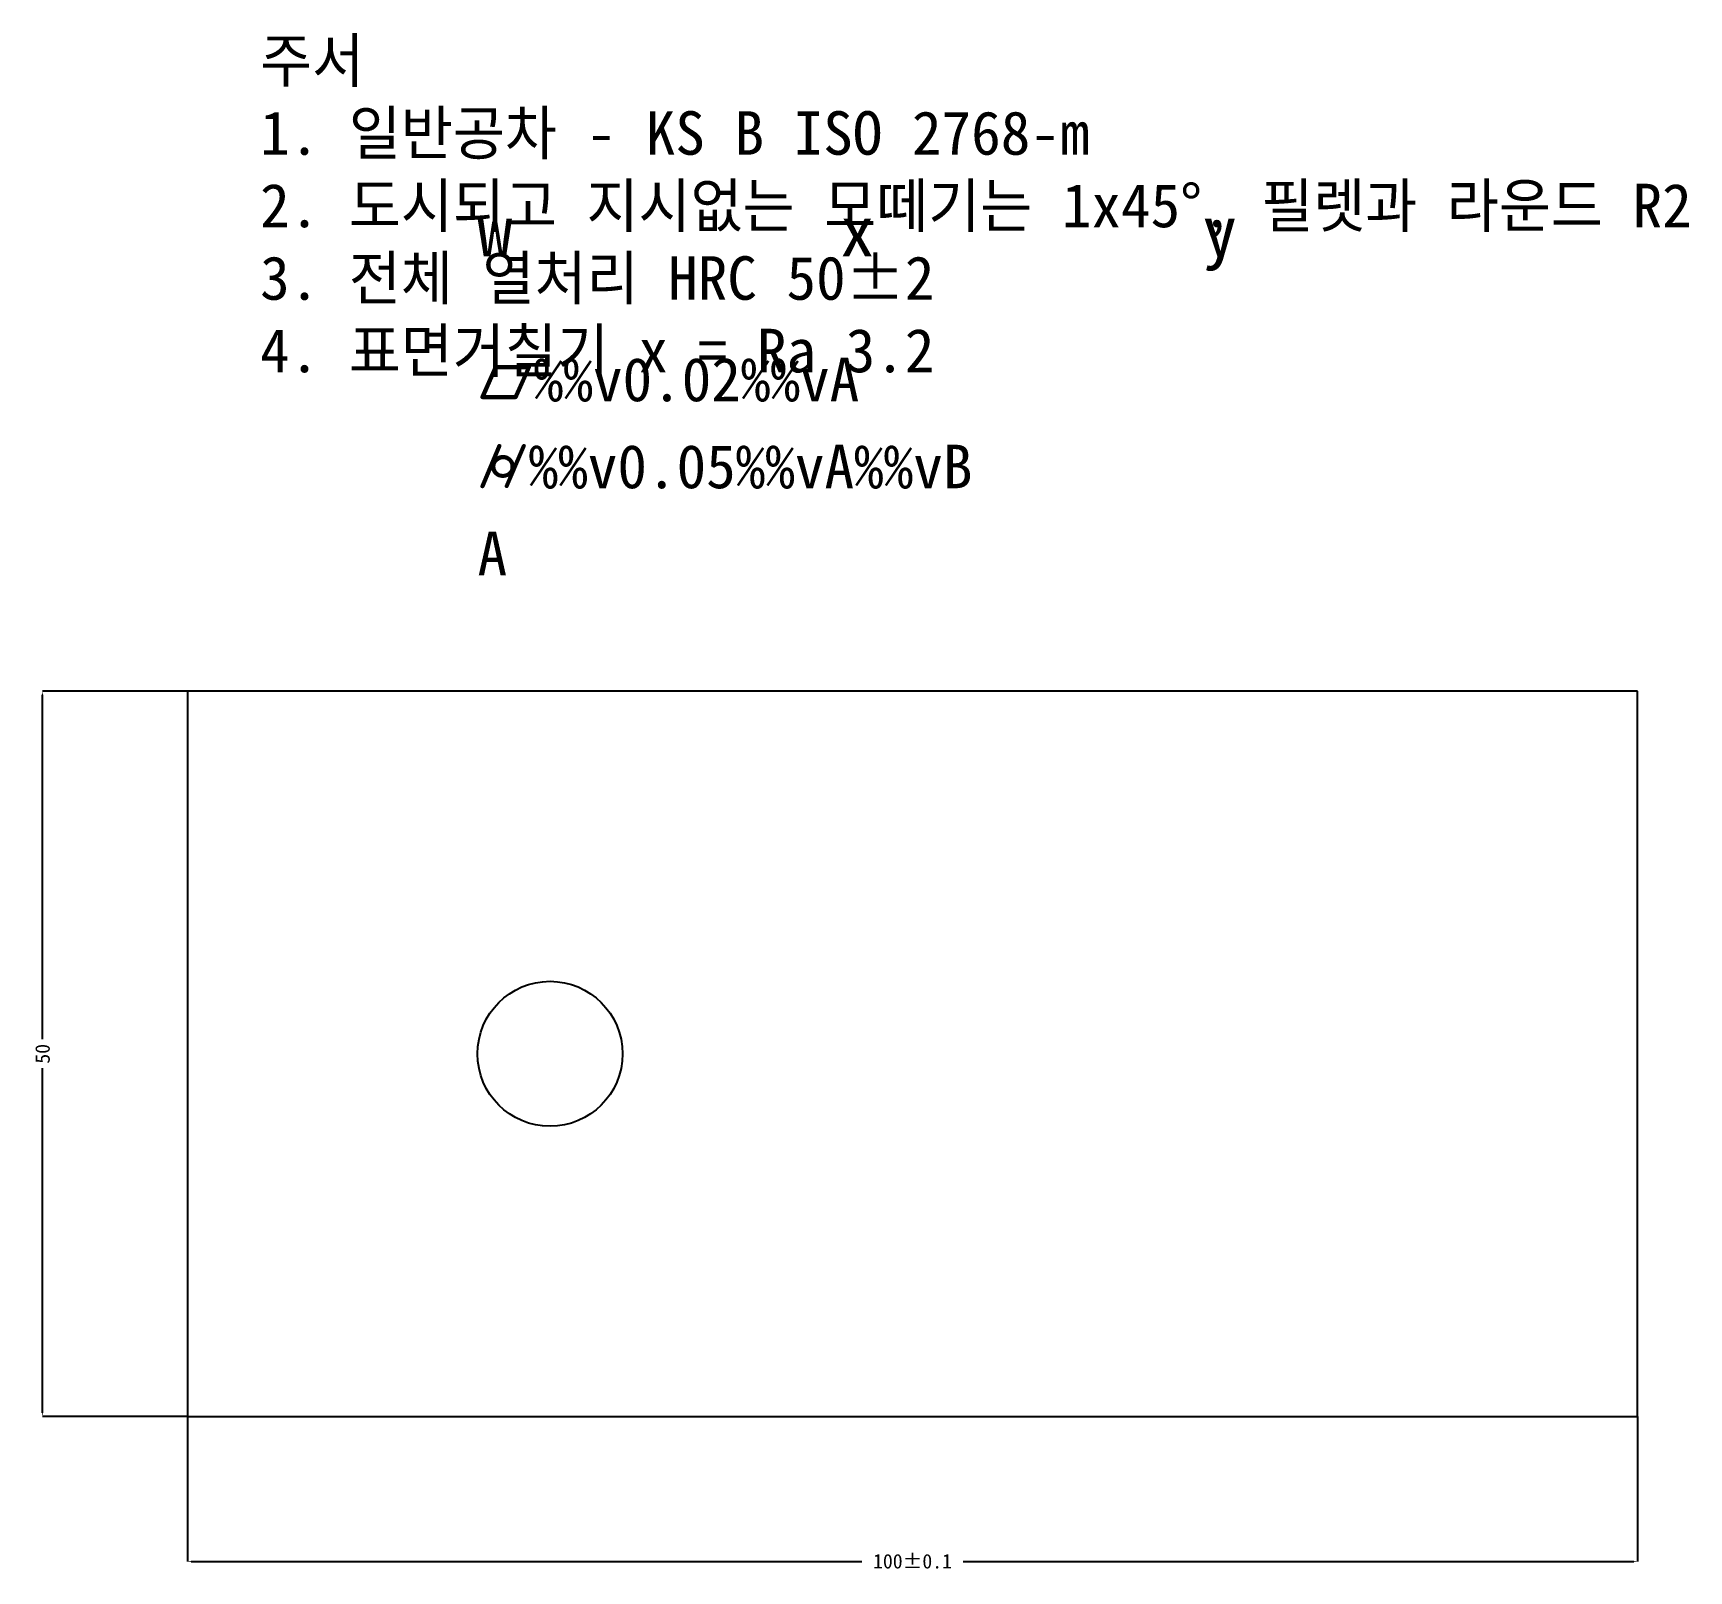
# Model space of a CAD drawing. Header units: metres. Extents: x -11 to 104, y -11 to 95.
import ezdxf

# ---------------------------------------------------------------- set-up
doc = ezdxf.new("R2010")
doc.units = ezdxf.units.M
doc.dimstyles.get("Standard").update_dxf_attribs({"dimtxt": 2.5, "dimasz": 2.5, "dimexe": 1.25, "dimexo": 0.625, "dimtad": 1, "dimcen": 2.5, "dimazin": 3, "dimtfac": 1, "dimtmove": 0, "dimatfit": 3})

# ---------------------------------------------------------------- blocks, each defined once
blk = doc.blocks.new('_CLOSEDFILLED')
at = {"color": 0, "linetype": 'BYBLOCK'}
blk.add_solid([(-1, 0.16), (0, 0), (-1, -0.16)], dxfattribs=at)
blk = doc.blocks.new('*D1')
for p, q in [((0, 0), (0, -10)), ((100, 0), (100, -10)), ((0.25, -10), (46.5, -10)), ((53.5, -10), (99.75, -10))]:
    blk.add_line(p, q)
at = {"layer": 'Defpoints'}
for p in [(0, 0), (100, 0), (0, -10)]:
    blk.add_point(p, dxfattribs=at)
at = {"layer": 'DIM', "xscale": 0.25, "yscale": 0.25, "rotation": 180}
blk.add_blockref('_CLOSEDFILLED', (0, -10), dxfattribs=at)
at = {"layer": 'DIM', "xscale": 0.25, "yscale": 0.25}
blk.add_blockref('_CLOSEDFILLED', (100, -10), dxfattribs=at)
at = {"layer": 'DIM', "insert": (50, -10), "char_height": 1, "attachment_point": 5}
blk.add_mtext('100±0.1', dxfattribs=at)
blk = doc.blocks.new('*D2')
for p, q in [((0, 50), (-10, 50)), ((-10, 26), (-10, 49.75)), ((-10, 0.25), (-10, 24)), ((0, 0), (-10, 0))]:
    blk.add_line(p, q)
at = {"layer": 'Defpoints'}
for p in [(0, 50), (-10, 0), (0, 0)]:
    blk.add_point(p, dxfattribs=at)
at = {"layer": 'DIM', "xscale": 0.25, "yscale": 0.25}
for p, rotation in [((-10, 50), 90), ((-10, 0), 270)]:
    blk.add_blockref('_CLOSEDFILLED', p, dxfattribs=dict(at, rotation=rotation))
at = {"layer": 'DIM', "insert": (-10, 25), "char_height": 1, "attachment_point": 5, "rotation": 90}
blk.add_mtext('50', dxfattribs=at)

msp = doc.modelspace()

# ---------------------------------------------------------------- linework, layer by layer
at = {"layer": 'CENTER'}
msp.add_circle((25, 25), 5, dxfattribs=at)
at = {"layer": 'OUTLINE'}
for p, q in [((100, 50), (0, 50)), ((0, 50), (0, 0)), ((100, 0), (100, 50)), ((0, 0), (100, 0))]:
    msp.add_line(p, q, dxfattribs=at)

# ---------------------------------------------------------------- texts
for s, height, p in [('w', 3.5, (20, 80)), ('x', 3.5, (45, 80)), ('y', 3.5, (70, 80)), ('⏥%%v0.02%%vA', 3, (20, 70)), ('⌭%%v0.05%%vA%%vB', 3, (20, 64)), ('A', 3, (20, 58))]:
    msp.add_text(s, height=height).set_placement(p)
at = {"insert": (5, 95), "char_height": 3, "attachment_point": 1}
msp.add_mtext('주서\\P1. 일반공차 - KS B ISO 2768-m\\P2. 도시되고 지시없는 모떼기는 1x45°, 필렛과 라운드 R2\\P3. 전체 열처리 HRC 50±2\\P4. 표면거칠기 x = Ra 3.2', dxfattribs=at)

# ---------------------------------------------------------------- dimensions: what is measured, and where the dimension line sits
at = {"layer": 'DIM'}
dim = msp.add_linear_dim(base=(-10, 0), p1=(0, 0), p2=(0, 50), angle=90, dimstyle='Standard', dxfattribs=at)
dim.commit()
dim.dimension.update_dxf_attribs({"geometry": '*D2', "text_midpoint": (-10, 25)})
dim = msp.add_linear_dim(base=(0, -10), p1=(0, 0), p2=(100, 0), text='<>H7', dimstyle='Standard', dxfattribs=at)
dim.commit()
dim.dimension.update_dxf_attribs({"geometry": '*D1', "text_midpoint": (50, -10)})

doc.saveas('drawing.dxf')
